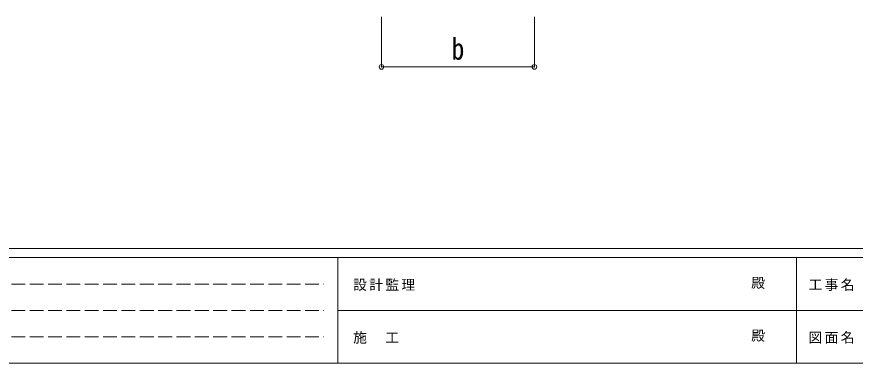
# Model space of a CAD drawing. Units: millimetres at full size, sheet at 1:30; details may follow other scales. Extents: x -8385 to 8479, y -5853 to 5787.
# Drawn here: x -5501 to -18, y -5853 to -3589 of the extents above; entities that cross this region are included whole.
import ezdxf
from ezdxf.enums import TextEntityAlignment as Align

# ---------------------------------------------------------------- set-up
doc = ezdxf.new("R2010")
doc.units = ezdxf.units.MM
doc.header["$LTSCALE"] = 30
doc.header["$PDMODE"] = 32
doc.header["$PDSIZE"] = 30
doc.linetypes.add('DASHED3', pattern=[4, 3, -1])
doc.layers.add('0-A_寸法', color=6, linetype='Continuous', lineweight=9)
doc.layers.add('F-0_240', color=7, linetype='Continuous', lineweight=9)
doc.styles.add('ＭＳ ゴシック', font='')
doc.styles.get('ＭＳ ゴシック').set_extended_font_data('MS Gothic')

msp = doc.modelspace()

# ---------------------------------------------------------------- linework, layer by layer
at = {"layer": '0-A_寸法'}
for p, q in [((-3115.74, -3916.31), (-3115.74, -3588.85)), ((-2115.74, -3916.31), (-2115.74, -3588.85)), ((-2115.74, -3916.31), (-3115.74, -3916.31))]:
    msp.add_line(p, q, dxfattribs=at)
for p in [(-3115.74, -3916.31), (-2115.74, -3916.31)]:
    msp.add_point(p, dxfattribs=at)
at = {"layer": 'F-0_240', "color": 5}
for p, q in [((-8385.45, -5102.66), (8054.55, -5102.66)), ((-8385.45, -5162.66), (5387.79, -5162.66)), ((-3402.21, -5162.66), (-3402.21, -5852.66)), ((-402.21, -5162.66), (-402.21, -5852.66)), ((-3402.21, -5507.66), (2747.79, -5507.66)), ((-8385.45, -5852.66), (8054.55, -5852.66))]:
    msp.add_line(p, q, dxfattribs=at)
at = {"layer": 'F-0_240', "color": 4, "linetype": 'DASHED3'}
for p, q in [((-8295.46, -5335.16), (-3492.21, -5335.16)), ((-8295.46, -5507.66), (-3492.21, -5507.66)), ((-8295.46, -5680.16), (-3492.21, -5680.16))]:
    msp.add_line(p, q, dxfattribs=at)

# ---------------------------------------------------------------- texts
at = {"layer": '0-A_寸法', "color": 7, "style": 'ＭＳ ゴシック', "width": 0.85}
msp.add_text('b', height=143, dxfattribs=at).set_placement((-2656.51, -3912.31), align=Align.BOTTOM_LEFT)
at = {"layer": 'F-0_240', "style": 'ＭＳ ゴシック'}
for p in [(-697.92, -5380.16), (-697.92, -5725.16)]:
    msp.add_text('殿', height=65.98, dxfattribs=at).set_placement(p, align=Align.BOTTOM_LEFT)
at = {"layer": 'F-0_240', "char_height": 65.98, "attachment_point": 7, "style": 'ＭＳ ゴシック'}
for s, insert in [('\\T1.17;設計監理', (-3300.89, -5380.16)), ('\\T1.17;工事名', (-323.11, -5380.16)), ('\\T1.17;施\u3000工', (-3300.89, -5725.16)), ('\\T1.17;図面名', (-323.11, -5725.16))]:
    msp.add_mtext(s, dxfattribs=dict(at, insert=insert))

doc.saveas('drawing.dxf')
